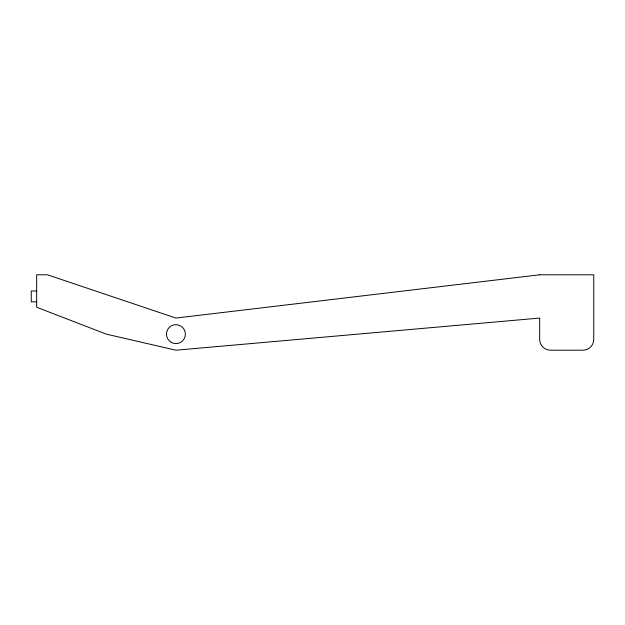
<?xml version="1.0" encoding="UTF-8"?>
<svg xmlns="http://www.w3.org/2000/svg" width="625" height="625" viewBox="0 0 625 625"><rect width="100%" height="100%" fill="white"/><g stroke="black" fill="none" stroke-linecap="round" stroke-linejoin="round"><path stroke-width="0.94" d="M36.656 291.023L31.25 291.023L31.25 301.844L36.656 301.844M539.664 274.797L175.93 318.07L47.477 274.797L36.656 274.797L36.656 307.25L106.297 334.133L175.93 350.203L539.664 318.07L539.664 339.383A10.82 10.82 0 0 0 550.484 350.203L582.93 350.203A10.82 10.82 0 0 0 593.75 339.383L593.75 274.797L539.664 274.797M171.195 342.328A9.469 9.469 0 0 0 185.398 334.133A9.469 9.469 0 0 0 171.195 325.938A9.469 9.469 0 0 0 171.195 342.328"/></g></svg>
